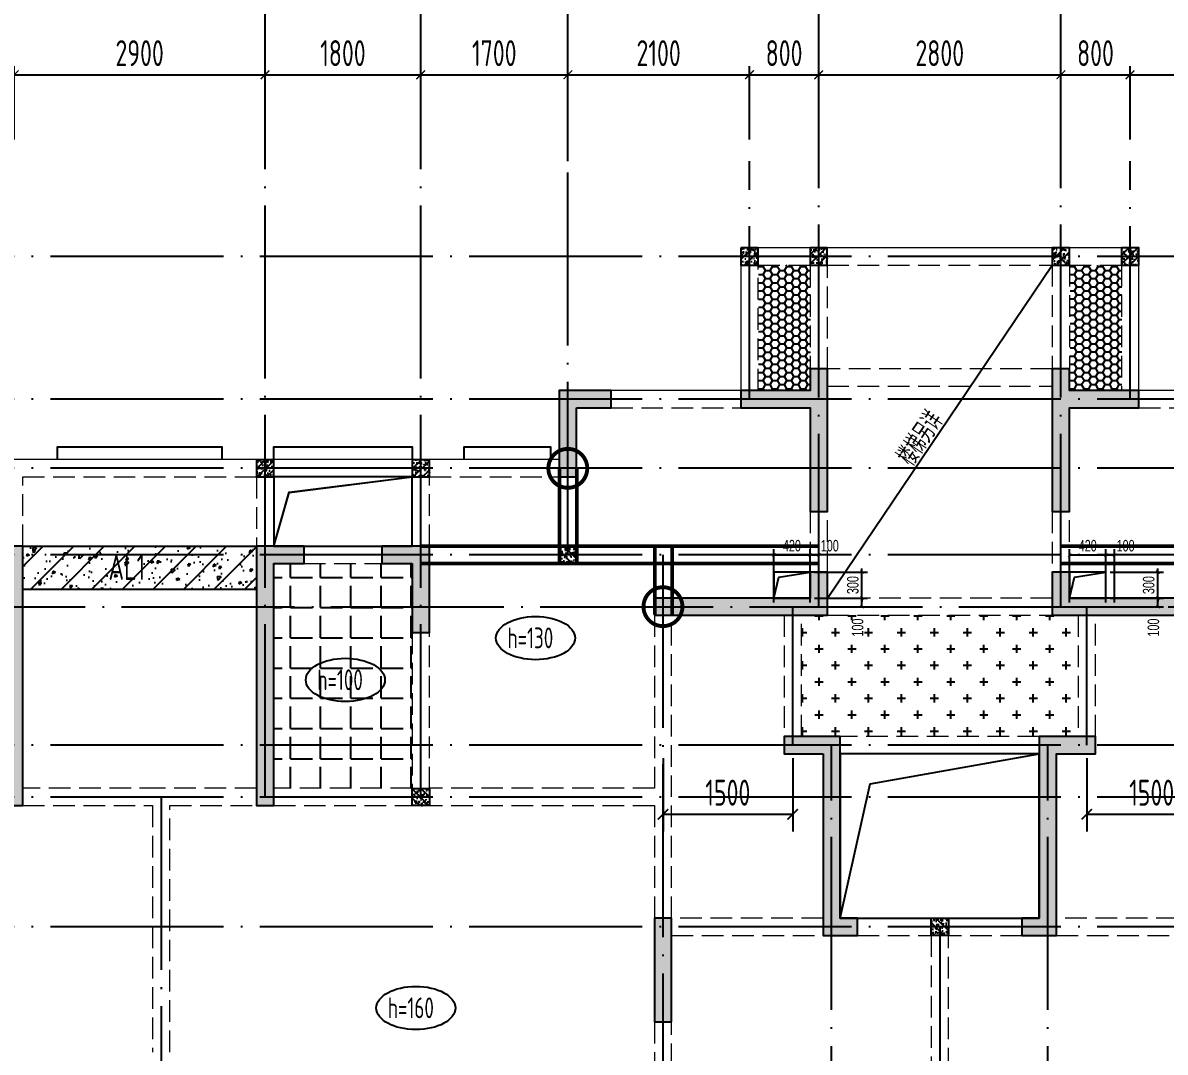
# Model space of a CAD drawing. Extents: x -668857 to 143095, y -247466 to 228182.
# Drawn here: x -186622 to -173417, y -74216 to -62315 of the extents above; entities that cross this region are included whole.
import ezdxf
from ezdxf.enums import TextEntityAlignment as Align

# ---------------------------------------------------------------- set-up
doc = ezdxf.new("R2010")
doc.units = 0
doc.header["$LTSCALE"] = 1000
doc.linetypes.add('DASH', pattern=[0.35, 0.25, -0.1])
doc.linetypes.add('DOTE', pattern=[2.42, 2, -0.2, 0.02, -0.2])
doc.layers.get('0').update_dxf_attribs({"linetype": 'CONTINUOUS'})
doc.layers.get('DEFPOINTS').update_dxf_attribs({"linetype": 'CONTINUOUS'})
doc.layers.add('+公共字体', color=7, linetype='CONTINUOUS', lineweight=20)
for name, color, linetype in [('A-AXIS', 1, 'CONTINUOUS'), ('A-DOTE', 10, 'DOTE'), ('BEAM', 4, 'DASH'), ('ROOF', 183, 'CONTINUOUS'), ('S-B板填充', 251, 'CONTINUOUS'), ('S-B板标注', 3, 'CONTINUOUS'), ('S-B板配筋号', 7, 'CONTINUOUS'), ('S-C承台编号', 6, 'CONTINUOUS'), ('S-D洞口', 4, 'CONTINUOUS'), ('S-D洞口标注', 3, 'CONTINUOUS'), ('S-L主梁线', 4, 'DASH'), ('S-Q墙填充', 252, 'CONTINUOUS'), ('S-Q墙实线', 6, 'CONTINUOUS'), ('S-Q墙标注', 3, 'CONTINUOUS'), ('S-Y一般标注', 3, 'CONTINUOUS'), ('S-板正筋', 2, 'CONTINUOUS'), ('S-构造柱', 212, 'CONTINUOUS'), ('TEXT', 2, 'CONTINUOUS'), ('水平筋标注', 7, 'CONTINUOUS'), ('看线', 251, 'CONTINUOUS')]:
    doc.layers.add(name, color=color, linetype=linetype)
doc.layers.add('配箍校核', color=34, linetype='CONTINUOUS', plot=False)
doc.styles.add('TSSD_DIMENSION', font='Tssdeng.shx', dxfattribs={"width": 0.7, "bigfont": 'tssdchn.shx'})
doc.styles.add('TSSD_REIN', font='tssdeng.shx', dxfattribs={"width": 0.7, "height": 300, "bigfont": 'tssdchn.shx'})
doc.styles.add('结构文字', font='zstxt.shx', dxfattribs={"width": 0.7, "bigfont": 'zshz.shx'})
doc.dimstyles.new('STRUCK', dxfattribs={"dimtxt": 400, "dimasz": 121, "dimexe": 200, "dimexo": 150, "dimgap": 115, "dimtad": 1, "dimdec": 0, "dimdsep": 46, "dimtxsty": '结构文字', "dimblk": 'ARCHTICK', "dimcen": 400, "dimclrd": 3, "dimclre": 3, "dimclrt": 7, "dimadec": 0, "dimazin": 0, "dimtfac": 1, "dimtdec": 0, "dimtix": 1, "dimtmove": 2, "dimatfit": 3, "dimldrblk": '_DIMX', "dimfxl": 0, "dimtolj": 1, "dimtzin": 0, "dimarcsym": 0})
doc.dimstyles.new('STRUCK30', dxfattribs={"dimscale": 0.33333, "dimtxt": 400, "dimasz": 121, "dimexe": 200, "dimexo": 150, "dimgap": 115, "dimtad": 1, "dimdec": 0, "dimdsep": 46, "dimtxsty": '结构文字', "dimblk": 'ARCHTICK', "dimcen": 400, "dimclrd": 3, "dimclre": 3, "dimclrt": 7, "dimadec": 0, "dimazin": 0, "dimtfac": 1, "dimtdec": 0, "dimtix": 1, "dimtmove": 2, "dimatfit": 3, "dimldrblk": '_DIMX', "dimfxl": 0, "dimtolj": 1, "dimtzin": 0, "dimarcsym": 0})
doc.dimstyles.new('TSSD_100_100', dxfattribs={"dimtxt": 300, "dimasz": 100, "dimexe": 100, "dimexo": 250, "dimgap": 100, "dimtad": 1, "dimdec": 0, "dimzin": 0, "dimdsep": 46, "dimtxsty": 'TSSD_DIMENSION', "dimblk": 'ARCHTICK', "dimcen": 0, "dimdle": 100, "dimclrt": 7, "dimadec": 0, "dimazin": 0, "dimtfac": 1, "dimtdec": 0, "dimtix": 1, "dimtmove": 2, "dimatfit": 3, "dimldrblk": 'ARCHTICK', "dimfxl": 0, "dimtolj": 1, "dimtzin": 0, "dimarcsym": 0})

# ---------------------------------------------------------------- blocks, each defined once
blk = doc.blocks.new('_ArchTick')
at = {"color": 0, "linetype": 'ByBlock', "const_width": 0.15}
blk.add_lwpolyline([(-0.5, -0.5), (0.5, 0.5)], dxfattribs=at)
blk = doc.blocks.new('*D108')
at = {"layer": 'DEFPOINTS', "color": 0}
for p in [(31400, 19250), (29600, 18250), (31400, 18250)]:
    blk.add_point(p, dxfattribs=at)
at = {"layer": 'S-Y一般标注', "color": 0, "lineweight": -2}
for p, q in [((29600, 18500), (29600, 19350)), ((31400, 18500), (31400, 19350)), ((29500, 19250), (31500, 19250))]:
    blk.add_line(p, q, dxfattribs=at)
at = {"layer": 'S-Y一般标注', "color": 0, "lineweight": -2, "xscale": 100, "yscale": 100, "zscale": 100, "rotation": 180}
blk.add_blockref('_ArchTick', (29600, 19250), dxfattribs=at)
at = {"layer": 'S-Y一般标注', "color": 0, "lineweight": -2, "xscale": 100, "yscale": 100, "zscale": 100}
blk.add_blockref('_ArchTick', (31400, 19250), dxfattribs=at)
at = {"layer": 'S-Y一般标注', "color": 7, "insert": (30500, 19500), "char_height": 300, "attachment_point": 5, "style": 'TSSD_DIMENSION'}
blk.add_mtext('\\A1;1800', dxfattribs=at)
blk = doc.blocks.new('*D109')
at = {"layer": 'DEFPOINTS', "color": 0}
for p in [(34300, 19250), (31400, 18250), (34300, 18250)]:
    blk.add_point(p, dxfattribs=at)
at = {"layer": 'S-Y一般标注', "color": 0, "lineweight": -2}
for p, q in [((31400, 18500), (31400, 19350)), ((34300, 18500), (34300, 19350)), ((31300, 19250), (34400, 19250))]:
    blk.add_line(p, q, dxfattribs=at)
at = {"layer": 'S-Y一般标注', "color": 0, "lineweight": -2, "xscale": 100, "yscale": 100, "zscale": 100, "rotation": 180}
blk.add_blockref('_ArchTick', (31400, 19250), dxfattribs=at)
at = {"layer": 'S-Y一般标注', "color": 0, "lineweight": -2, "xscale": 100, "yscale": 100, "zscale": 100}
blk.add_blockref('_ArchTick', (34300, 19250), dxfattribs=at)
at = {"layer": 'S-Y一般标注', "color": 7, "insert": (32850, 19500), "char_height": 300, "attachment_point": 5, "style": 'TSSD_DIMENSION'}
blk.add_mtext('\\A1;2900', dxfattribs=at)
blk = doc.blocks.new('*D110')
at = {"layer": 'DEFPOINTS', "color": 0}
for p in [(36100, 19250), (34300, 18250), (36100, 18250)]:
    blk.add_point(p, dxfattribs=at)
at = {"layer": 'S-Y一般标注', "color": 0, "lineweight": -2}
for p, q in [((34300, 18500), (34300, 19350)), ((36100, 18500), (36100, 19350)), ((34200, 19250), (36200, 19250))]:
    blk.add_line(p, q, dxfattribs=at)
at = {"layer": 'S-Y一般标注', "color": 0, "lineweight": -2, "xscale": 100, "yscale": 100, "zscale": 100, "rotation": 180}
blk.add_blockref('_ArchTick', (34300, 19250), dxfattribs=at)
at = {"layer": 'S-Y一般标注', "color": 0, "lineweight": -2, "xscale": 100, "yscale": 100, "zscale": 100}
blk.add_blockref('_ArchTick', (36100, 19250), dxfattribs=at)
at = {"layer": 'S-Y一般标注', "color": 7, "insert": (35200, 19500), "char_height": 300, "attachment_point": 5, "style": 'TSSD_DIMENSION'}
blk.add_mtext('\\A1;1800', dxfattribs=at)
blk = doc.blocks.new('*D111')
at = {"layer": 'DEFPOINTS', "color": 0}
for p in [(37800, 19250), (36100, 18250), (37800, 18250)]:
    blk.add_point(p, dxfattribs=at)
at = {"layer": 'S-Y一般标注', "color": 0, "lineweight": -2}
for p, q in [((36100, 18500), (36100, 19350)), ((37800, 18500), (37800, 19350)), ((36000, 19250), (37900, 19250))]:
    blk.add_line(p, q, dxfattribs=at)
at = {"layer": 'S-Y一般标注', "color": 0, "lineweight": -2, "xscale": 100, "yscale": 100, "zscale": 100, "rotation": 180}
blk.add_blockref('_ArchTick', (36100, 19250), dxfattribs=at)
at = {"layer": 'S-Y一般标注', "color": 0, "lineweight": -2, "xscale": 100, "yscale": 100, "zscale": 100}
blk.add_blockref('_ArchTick', (37800, 19250), dxfattribs=at)
at = {"layer": 'S-Y一般标注', "color": 7, "insert": (36950, 19500), "char_height": 300, "attachment_point": 5, "style": 'TSSD_DIMENSION'}
blk.add_mtext('\\A1;1700', dxfattribs=at)
blk = doc.blocks.new('*D112')
at = {"layer": 'DEFPOINTS', "color": 0}
for p in [(40700, 19250), (39900, 18250), (40700, 18250)]:
    blk.add_point(p, dxfattribs=at)
at = {"layer": 'S-Y一般标注', "color": 0, "lineweight": -2}
for p, q in [((39900, 18500), (39900, 19350)), ((40700, 18500), (40700, 19350)), ((39800, 19250), (40800, 19250))]:
    blk.add_line(p, q, dxfattribs=at)
at = {"layer": 'S-Y一般标注', "color": 0, "lineweight": -2, "xscale": 100, "yscale": 100, "zscale": 100, "rotation": 180}
blk.add_blockref('_ArchTick', (39900, 19250), dxfattribs=at)
at = {"layer": 'S-Y一般标注', "color": 0, "lineweight": -2, "xscale": 100, "yscale": 100, "zscale": 100}
blk.add_blockref('_ArchTick', (40700, 19250), dxfattribs=at)
at = {"layer": 'S-Y一般标注', "color": 7, "insert": (40300, 19500), "char_height": 300, "attachment_point": 5, "style": 'TSSD_DIMENSION'}
blk.add_mtext('\\A1;800', dxfattribs=at)
blk = doc.blocks.new('*D113')
at = {"layer": 'DEFPOINTS', "color": 0}
for p in [(43500, 19250), (40700, 18250), (43500, 18250)]:
    blk.add_point(p, dxfattribs=at)
at = {"layer": 'S-Y一般标注', "color": 0, "lineweight": -2}
for p, q in [((40700, 18500), (40700, 19350)), ((43500, 18500), (43500, 19350)), ((40600, 19250), (43600, 19250))]:
    blk.add_line(p, q, dxfattribs=at)
at = {"layer": 'S-Y一般标注', "color": 0, "lineweight": -2, "xscale": 100, "yscale": 100, "zscale": 100, "rotation": 180}
blk.add_blockref('_ArchTick', (40700, 19250), dxfattribs=at)
at = {"layer": 'S-Y一般标注', "color": 0, "lineweight": -2, "xscale": 100, "yscale": 100, "zscale": 100}
blk.add_blockref('_ArchTick', (43500, 19250), dxfattribs=at)
at = {"layer": 'S-Y一般标注', "color": 7, "insert": (42100, 19500), "char_height": 300, "attachment_point": 5, "style": 'TSSD_DIMENSION'}
blk.add_mtext('\\A1;2800', dxfattribs=at)
blk = doc.blocks.new('*D114')
at = {"layer": 'DEFPOINTS', "color": 0}
for p in [(46400, 19250), (44300, 18250), (46400, 18250)]:
    blk.add_point(p, dxfattribs=at)
at = {"layer": 'S-Y一般标注', "color": 0, "lineweight": -2}
for p, q in [((44300, 18500), (44300, 19350)), ((46400, 18500), (46400, 19350)), ((44200, 19250), (46500, 19250))]:
    blk.add_line(p, q, dxfattribs=at)
at = {"layer": 'S-Y一般标注', "color": 0, "lineweight": -2, "xscale": 100, "yscale": 100, "zscale": 100, "rotation": 180}
blk.add_blockref('_ArchTick', (44300, 19250), dxfattribs=at)
at = {"layer": 'S-Y一般标注', "color": 0, "lineweight": -2, "xscale": 100, "yscale": 100, "zscale": 100}
blk.add_blockref('_ArchTick', (46400, 19250), dxfattribs=at)
at = {"layer": 'S-Y一般标注', "color": 7, "insert": (45742, 19500), "char_height": 300, "attachment_point": 5, "style": 'TSSD_DIMENSION'}
blk.add_mtext('\\A1;2100', dxfattribs=at)
blk = doc.blocks.new('*D132')
at = {"layer": 'DEFPOINTS', "color": 0}
for p in [(39900, 19250), (37800, 18250), (39900, 18250)]:
    blk.add_point(p, dxfattribs=at)
at = {"layer": 'S-Y一般标注', "color": 0, "lineweight": -2}
for p, q in [((37800, 18500), (37800, 19350)), ((39900, 18500), (39900, 19350)), ((37700, 19250), (40000, 19250))]:
    blk.add_line(p, q, dxfattribs=at)
at = {"layer": 'S-Y一般标注', "color": 0, "lineweight": -2, "xscale": 100, "yscale": 100, "zscale": 100, "rotation": 180}
blk.add_blockref('_ArchTick', (37800, 19250), dxfattribs=at)
at = {"layer": 'S-Y一般标注', "color": 0, "lineweight": -2, "xscale": 100, "yscale": 100, "zscale": 100}
blk.add_blockref('_ArchTick', (39900, 19250), dxfattribs=at)
at = {"layer": 'S-Y一般标注', "color": 7, "insert": (38850, 19500), "char_height": 300, "attachment_point": 5, "style": 'TSSD_DIMENSION'}
blk.add_mtext('\\A1;2100', dxfattribs=at)
blk = doc.blocks.new('*D133')
at = {"layer": 'DEFPOINTS', "color": 0}
for p in [(44300, 19250), (43500, 18250), (44300, 18250)]:
    blk.add_point(p, dxfattribs=at)
at = {"layer": 'S-Y一般标注', "color": 0, "lineweight": -2}
for p, q in [((43500, 18500), (43500, 19350)), ((44300, 18500), (44300, 19350)), ((43400, 19250), (44400, 19250))]:
    blk.add_line(p, q, dxfattribs=at)
at = {"layer": 'S-Y一般标注', "color": 0, "lineweight": -2, "xscale": 100, "yscale": 100, "zscale": 100, "rotation": 180}
blk.add_blockref('_ArchTick', (43500, 19250), dxfattribs=at)
at = {"layer": 'S-Y一般标注', "color": 0, "lineweight": -2, "xscale": 100, "yscale": 100, "zscale": 100}
blk.add_blockref('_ArchTick', (44300, 19250), dxfattribs=at)
at = {"layer": 'S-Y一般标注', "color": 7, "insert": (43900, 19500), "char_height": 300, "attachment_point": 5, "style": 'TSSD_DIMENSION'}
blk.add_mtext('\\A1;800', dxfattribs=at)
blk = doc.blocks.new('20210729.03504727')
at = {"layer": '看线', "color": 202, "ltscale": 0.5}
for points in [[(26800, 10800), (26800, 10950), (28700, 10950), (28700, 10800)], [(29300, 10800), (29300, 10950), (30900, 10950), (30900, 10800)], [(31500, 10800), (31500, 10950), (32500, 10950), (32500, 10800)]]:
    blk.add_lwpolyline(points, dxfattribs=at)
blk = doc.blocks.new('*D515')
at = {"layer": 'DEFPOINTS', "color": 0}
for p in [(-174102, -68666), (-173502, -68666), (-174102, -68966)]:
    blk.add_point(p, dxfattribs=at)
at = {"layer": 'S-D洞口标注', "color": 3, "lineweight": -2}
for p, q in [((-174052, -68666), (-173436, -68666)), ((-173502, -68666), (-173502, -68625)), ((-173502, -68966), (-173502, -68666)), ((-174052, -68966), (-173436, -68966)), ((-173502, -68966), (-173502, -69006))]:
    blk.add_line(p, q, dxfattribs=at)
at = {"layer": 'S-D洞口标注', "color": 3, "lineweight": -2, "xscale": 40.33293, "yscale": 40.33293, "zscale": 40.33293}
for p, rotation in [((-173502, -68666), 270), ((-173502, -68966), 90)]:
    blk.add_blockref('_ArchTick', p, dxfattribs=dict(at, rotation=rotation))
at = {"layer": 'S-D洞口标注', "color": 7, "insert": (-173607, -68816), "char_height": 133.3, "attachment_point": 5, "rotation": 90, "style": '结构文字'}
blk.add_mtext('\\A1;300', dxfattribs=at)
blk = doc.blocks.new('_DIMX')
blk.add_line((-150, 0), (150, 0))
at = {"const_width": 50}
blk.add_lwpolyline([(-70, -70), (70, 70)], dxfattribs=at)
blk = doc.blocks.new('*D516')
at = {"layer": 'DEFPOINTS', "color": 0}
for p in [(-174102, -68466), (-174522, -69066), (-174102, -69066)]:
    blk.add_point(p, dxfattribs=at)
at = {"layer": 'S-D洞口标注', "color": 3, "lineweight": -2}
for p, q in [((-174522, -69016), (-174522, -68400)), ((-174102, -69016), (-174102, -68400)), ((-174522, -68466), (-174102, -68466))]:
    blk.add_line(p, q, dxfattribs=at)
at = {"layer": 'S-D洞口标注', "color": 3, "lineweight": -2, "xscale": 40.33293, "yscale": 40.33293, "zscale": 40.33293, "rotation": 180}
blk.add_blockref('_ArchTick', (-174522, -68466), dxfattribs=at)
at = {"layer": 'S-D洞口标注', "color": 3, "lineweight": -2, "xscale": 40.33293, "yscale": 40.33293, "zscale": 40.33293}
blk.add_blockref('_ArchTick', (-174102, -68466), dxfattribs=at)
at = {"layer": 'S-D洞口标注', "color": 7, "insert": (-174312, -68361), "char_height": 133.3, "attachment_point": 5, "style": '结构文字'}
blk.add_mtext('\\A1;420', dxfattribs=at)
blk = doc.blocks.new('*D517')
at = {"layer": 'DEFPOINTS', "color": 0}
for p in [(-174002, -68466), (-174102, -69066), (-174002, -69066)]:
    blk.add_point(p, dxfattribs=at)
at = {"layer": 'S-D洞口标注', "color": 3, "lineweight": -2}
for p, q in [((-174102, -69016), (-174102, -68400)), ((-174002, -69016), (-174002, -68400)), ((-174102, -68466), (-174002, -68466))]:
    blk.add_line(p, q, dxfattribs=at)
at = {"layer": 'S-D洞口标注', "color": 3, "lineweight": -2, "xscale": 40.33293, "yscale": 40.33293, "zscale": 40.33293, "rotation": 180}
blk.add_blockref('_ArchTick', (-174102, -68466), dxfattribs=at)
at = {"layer": 'S-D洞口标注', "color": 3, "lineweight": -2, "xscale": 40.33293, "yscale": 40.33293, "zscale": 40.33293}
blk.add_blockref('_ArchTick', (-174002, -68466), dxfattribs=at)
at = {"layer": 'S-D洞口标注', "color": 7, "insert": (-173874, -68361), "char_height": 133.3, "attachment_point": 5, "style": '结构文字'}
blk.add_mtext('\\A1;100', dxfattribs=at)
blk = doc.blocks.new('*D518')
at = {"layer": 'DEFPOINTS', "color": 0}
for p in [(-174102, -68966), (-173502, -68966), (-174102, -69066)]:
    blk.add_point(p, dxfattribs=at)
at = {"layer": 'S-D洞口标注', "color": 3, "lineweight": -2}
for p, q in [((-174052, -68966), (-173436, -68966)), ((-173502, -69066), (-173502, -68966)), ((-174052, -69066), (-173436, -69066))]:
    blk.add_line(p, q, dxfattribs=at)
at = {"layer": 'S-D洞口标注', "color": 3, "lineweight": -2, "xscale": 40.33293, "yscale": 40.33293, "zscale": 40.33293}
for p, rotation in [((-173502, -68966), 90), ((-173502, -69066), 270)]:
    blk.add_blockref('_ArchTick', p, dxfattribs=dict(at, rotation=rotation))
at = {"layer": 'S-D洞口标注', "color": 7, "insert": (-173552, -69307), "char_height": 133.3, "attachment_point": 5, "rotation": 90, "style": '结构文字'}
blk.add_mtext('\\A1;100', dxfattribs=at)
blk = doc.blocks.new('*D519')
at = {"layer": 'DEFPOINTS', "color": 0}
for p in [(-177522, -68666), (-176922, -68666), (-177522, -68966)]:
    blk.add_point(p, dxfattribs=at)
at = {"layer": 'S-D洞口标注', "color": 3, "lineweight": -2}
for p, q in [((-177472, -68666), (-176856, -68666)), ((-176922, -68666), (-176922, -68625)), ((-176922, -68966), (-176922, -68666)), ((-177472, -68966), (-176856, -68966)), ((-176922, -68966), (-176922, -69006))]:
    blk.add_line(p, q, dxfattribs=at)
at = {"layer": 'S-D洞口标注', "color": 3, "lineweight": -2, "xscale": 40.33293, "yscale": 40.33293, "zscale": 40.33293}
for p, rotation in [((-176922, -68666), 270), ((-176922, -68966), 90)]:
    blk.add_blockref('_ArchTick', p, dxfattribs=dict(at, rotation=rotation))
at = {"layer": 'S-D洞口标注', "color": 7, "insert": (-177027, -68816), "char_height": 133.3, "attachment_point": 5, "rotation": 90, "style": '结构文字'}
blk.add_mtext('\\A1;300', dxfattribs=at)
blk = doc.blocks.new('*D520')
at = {"layer": 'DEFPOINTS', "color": 0}
for p in [(-177522, -68466), (-177942, -69066), (-177522, -69066)]:
    blk.add_point(p, dxfattribs=at)
at = {"layer": 'S-D洞口标注', "color": 3, "lineweight": -2}
for p, q in [((-177942, -69016), (-177942, -68399)), ((-177522, -69016), (-177522, -68399)), ((-177942, -68466), (-177522, -68466))]:
    blk.add_line(p, q, dxfattribs=at)
at = {"layer": 'S-D洞口标注', "color": 3, "lineweight": -2, "xscale": 40.33293, "yscale": 40.33293, "zscale": 40.33293, "rotation": 180}
blk.add_blockref('_ArchTick', (-177942, -68466), dxfattribs=at)
at = {"layer": 'S-D洞口标注', "color": 3, "lineweight": -2, "xscale": 40.33293, "yscale": 40.33293, "zscale": 40.33293}
blk.add_blockref('_ArchTick', (-177522, -68466), dxfattribs=at)
at = {"layer": 'S-D洞口标注', "color": 7, "insert": (-177732, -68361), "char_height": 133.3, "attachment_point": 5, "style": '结构文字'}
blk.add_mtext('\\A1;420', dxfattribs=at)
blk = doc.blocks.new('*D521')
at = {"layer": 'DEFPOINTS', "color": 0}
for p in [(-177422, -68466), (-177522, -69066), (-177422, -69066)]:
    blk.add_point(p, dxfattribs=at)
at = {"layer": 'S-D洞口标注', "color": 3, "lineweight": -2}
for p, q in [((-177522, -69016), (-177522, -68399)), ((-177422, -69016), (-177422, -68399)), ((-177522, -68466), (-177422, -68466))]:
    blk.add_line(p, q, dxfattribs=at)
at = {"layer": 'S-D洞口标注', "color": 3, "lineweight": -2, "xscale": 40.33293, "yscale": 40.33293, "zscale": 40.33293, "rotation": 180}
blk.add_blockref('_ArchTick', (-177522, -68466), dxfattribs=at)
at = {"layer": 'S-D洞口标注', "color": 3, "lineweight": -2, "xscale": 40.33293, "yscale": 40.33293, "zscale": 40.33293}
blk.add_blockref('_ArchTick', (-177422, -68466), dxfattribs=at)
at = {"layer": 'S-D洞口标注', "color": 7, "insert": (-177294, -68361), "char_height": 133.3, "attachment_point": 5, "style": '结构文字'}
blk.add_mtext('\\A1;100', dxfattribs=at)
blk = doc.blocks.new('*D522')
at = {"layer": 'DEFPOINTS', "color": 0}
for p in [(-177522, -68966), (-176922, -68966), (-177522, -69066)]:
    blk.add_point(p, dxfattribs=at)
at = {"layer": 'S-D洞口标注', "color": 3, "lineweight": -2}
for p, q in [((-177472, -68966), (-176856, -68966)), ((-176922, -69066), (-176922, -68966)), ((-177472, -69066), (-176856, -69066))]:
    blk.add_line(p, q, dxfattribs=at)
at = {"layer": 'S-D洞口标注', "color": 3, "lineweight": -2, "xscale": 40.33293, "yscale": 40.33293, "zscale": 40.33293}
for p, rotation in [((-176922, -68966), 90), ((-176922, -69066), 270)]:
    blk.add_blockref('_ArchTick', p, dxfattribs=dict(at, rotation=rotation))
at = {"layer": 'S-D洞口标注', "color": 7, "insert": (-176972, -69307), "char_height": 133.3, "attachment_point": 5, "rotation": 90, "style": '结构文字'}
blk.add_mtext('\\A1;100', dxfattribs=at)
blk = doc.blocks.new('20210803.22403995')
at = {"layer": '+公共字体', "color": 2, "const_width": 45}
for points in [[(-831038, -168387, 1), (-831038, -167937, 1), (-831038, -168387, -1)], [(-829938, -169986, 1), (-829938, -169536, 1), (-829938, -169986, -1)]]:
    blk.add_lwpolyline(points, format="xyb", dxfattribs=at)
blk = doc.blocks.new('20210807.15312446')
at = {"layer": 'S-Q墙填充'}
h = blk.add_hatch(color=252, dxfattribs=at)
h.dxf.hatch_style = 1
h.paths.add_polyline_path([(97216, 67840), (97216, 68190), (97016, 68190), (97016, 67940), (96216, 67940), (96216, 67740), (97016, 67740), (97016, 66540), (97216, 66540)])
h = blk.add_hatch(color=252, dxfattribs=at)
h.dxf.hatch_style = 1
h.paths.add_polyline_path([(99816, 67840), (99816, 66540), (100016, 66540), (100016, 67740), (100815, 67740), (100815, 67940), (100016, 67940), (100016, 68190), (99816, 68190)])
h = blk.add_hatch(color=252, dxfattribs=at)
h.dxf.hatch_style = 1
h.paths.add_polyline_path([(94316, 67740), (94716, 67740), (94716, 67940), (94116, 67940), (94116, 66940), (94316, 66940)])
h = blk.add_hatch(color=252, dxfattribs=at)
h.dxf.hatch_style = 1
h.paths.add_polyline_path([(87916, 66140), (87416, 66140), (87416, 65940), (87716, 65940), (87716, 63140), (87916, 63140)])
h = blk.add_hatch(color=252, dxfattribs=at)
h.dxf.hatch_style = 1
h.paths.add_polyline_path([(90616, 66140), (90616, 63140), (90816, 63140), (90816, 65940), (91166, 65940), (91166, 66140)])
h = blk.add_hatch(color=252, dxfattribs=at)
h.dxf.hatch_style = 1
h.paths.add_polyline_path([(92416, 65940), (92416, 65140), (92616, 65140), (92616, 66140), (92066, 66140), (92066, 65940)])
h = blk.add_hatch(color=252, dxfattribs=at)
h.dxf.hatch_style = 1
h.paths.add_polyline_path([(95216, 65340), (96816, 65340), (97216, 65340), (97216, 65840), (97016, 65840), (97016, 65540), (96816, 65540), (95216, 65540)])
h = blk.add_hatch(color=252, dxfattribs=at)
h.dxf.hatch_style = 1
h.paths.add_polyline_path([(100016, 65540), (100016, 65840), (99816, 65840), (99816, 65340), (100216, 65340), (101816, 65340), (101816, 65540), (100216, 65540)])
h = blk.add_hatch(color=252, dxfattribs=at)
h.dxf.hatch_style = 1
h.paths.add_polyline_path([(97166, 63740), (97166, 61640), (97566, 61640), (97566, 61840), (97366, 61840), (97366, 63940), (96716, 63940), (96716, 63740)])
h = blk.add_hatch(color=252, dxfattribs=at)
h.dxf.hatch_style = 1
h.paths.add_polyline_path([(99666, 61840), (99466, 61840), (99466, 61640), (99866, 61640), (99866, 63740), (100316, 63740), (100316, 63940), (99666, 63940)])
h = blk.add_hatch(color=252, dxfattribs=at)
h.dxf.hatch_style = 1
h.paths.add_polyline_path([(95416, 60640), (95416, 61840), (95216, 61840), (95216, 60640)])
at = {"layer": 'S-D洞口', "color": 5}
for points in [[(90816, 66140), (92416, 66140), (92416, 66940), (90816, 66940), (90816, 66140), (90993, 66762), (92416, 66940)], [(97366, 61840), (99666, 61840), (99666, 63740), (97366, 63740), (97366, 61840), (97712, 63393), (99666, 63740)]]:
    blk.add_lwpolyline(points, dxfattribs=at)
at = {"layer": 'S-L主梁线', "linetype": 'ByBlock', "lineweight": 18}
for p, q in [((96216, 69590), (96216, 67940)), ((97116, 69590), (96216, 69590)), ((99916, 69590), (97116, 69590)), ((100816, 69590), (99916, 69590)), ((100816, 67940), (100816, 69590)), ((96216, 67940), (94716, 67940)), ((102316, 67940), (100816, 67940)), ((90716, 67140), (87716, 67140)), ((92516, 67140), (90716, 67140)), ((94116, 67140), (92516, 67140)), ((90816, 66940), (92416, 66940)), ((90816, 66140), (90816, 66940)), ((92416, 66940), (92416, 66140)), ((92066, 66140), (91166, 66140)), ((97366, 63740), (99666, 63740)), ((98516, 61840), (97566, 61840)), ((99466, 61840), (98516, 61840))]:
    blk.add_line(p, q, dxfattribs=at)
at = {"layer": 'S-L主梁线', "linetype": 'DASH', "lineweight": 18}
for p, q in [((96416, 69390), (97016, 69390)), ((96416, 67940), (96416, 69390)), ((97016, 69390), (97016, 68190)), ((97216, 69390), (99816, 69390)), ((97216, 68190), (97216, 69390)), ((99816, 69390), (99816, 68190)), ((100015, 69390), (100016, 68190)), ((100016, 69390), (100616, 69390)), ((100616, 69390), (100616, 67940)), ((99815, 68190), (97216, 68190)), ((97216, 67990), (99816, 67990)), ((94716, 67740), (96216, 67740)), ((100816, 67740), (102316, 67740)), ((87916, 66940), (90616, 66940)), ((87916, 66140), (87916, 66940)), ((90616, 66940), (90616, 66140)), ((92616, 66940), (94116, 66940)), ((92616, 66140), (92616, 66940)), ((97016, 66540), (97016, 65840)), ((97216, 65840), (97216, 66540)), ((99816, 66540), (99816, 65840)), ((100016, 65840), (100016, 66540)), ((91166, 65940), (92066, 65940)), ((99816, 65540), (97216, 65540)), ((95216, 65340), (95216, 63340)), ((95416, 63240), (95416, 65340)), ((96716, 65340), (96716, 63940)), ((96916, 63940), (96916, 65340)), ((97216, 65340), (99816, 65340)), ((100116, 65340), (100116, 63940)), ((100316, 63940), (100316, 65340)), ((92416, 65140), (92416, 63340)), ((92616, 63340), (92616, 65140)), ((99666, 63940), (97366, 63940)), ((89516, 63340), (87916, 63340)), ((90616, 63340), (89516, 63340)), ((92416, 63340), (90816, 63340)), ((95216, 63340), (92616, 63340)), ((87916, 63140), (89416, 63140)), ((89416, 63140), (89416, 60290)), ((89616, 63140), (90616, 63140)), ((89616, 60290), (89616, 63140)), ((90816, 63140), (92516, 63140)), ((92516, 63140), (95216, 63140)), ((95216, 63140), (95216, 61840)), ((95416, 61840), (95416, 63240)), ((97166, 61840), (95416, 61840)), ((101616, 61840), (99866, 61840)), ((95416, 61640), (97166, 61640)), ((97566, 61640), (98516, 61640)), ((98416, 61640), (98416, 57640)), ((98516, 61640), (99466, 61640)), ((98616, 57640), (98616, 61640)), ((99866, 61640), (101616, 61640)), ((95216, 60640), (95216, 59090)), ((95416, 59090), (95416, 60640))]:
    blk.add_line(p, q, dxfattribs=at)
at = {"layer": 'S-Q墙实线'}
blk.add_lwpolyline([(97216, 67840), (97216, 68190), (97016, 68190), (97016, 67940), (96216, 67940), (96216, 67740), (97016, 67740), (97016, 66540), (97216, 66540), (97216, 67840)], dxfattribs=at)
for points in [[(99816, 67840), (99816, 66540), (100016, 66540), (100016, 67740), (100815, 67740), (100815, 67940), (100016, 67940), (100016, 68190), (99816, 68190)], [(94316, 67740), (94716, 67740), (94716, 67940), (94116, 67940), (94116, 66940), (94316, 66940)], [(87916, 66140), (87416, 66140), (87416, 65940), (87716, 65940), (87716, 63140), (87916, 63140)], [(90616, 66140), (90616, 63140), (90816, 63140), (90816, 65940), (91166, 65940), (91166, 66140)], [(92416, 65940), (92416, 65140), (92616, 65140), (92616, 66140), (92066, 66140), (92066, 65940)], [(95216, 65340), (96816, 65340), (97216, 65340), (97216, 65840), (97016, 65840), (97016, 65540), (96816, 65540), (95216, 65540)], [(100016, 65540), (100016, 65840), (99816, 65840), (99816, 65340), (100216, 65340), (101816, 65340), (101816, 65540), (100216, 65540)], [(97166, 63740), (97166, 61640), (97566, 61640), (97566, 61840), (97366, 61840), (97366, 63940), (96716, 63940), (96716, 63740)], [(99666, 61840), (99466, 61840), (99466, 61640), (99866, 61640), (99866, 63740), (100316, 63740), (100316, 63940), (99666, 63940)], [(95416, 60640), (95416, 61840), (95216, 61840), (95216, 60640)]]:
    blk.add_lwpolyline(points, close=True, dxfattribs=at)
blk = doc.blocks.new('20210730.02141516')
at = {"layer": 'S-构造柱'}
h = blk.add_hatch(dxfattribs=at)
h.set_pattern_fill('ARMORED', color=256, scale=15, angle=-90, style=0)
h.set_pattern_definition([(320, (-154189.41, 3278673.45), (-9.4128202, -107.5890274), [11.25, -123.75]), (265, (-154189.41, 3278673.45), (112.82882, 20.8127), [9, -99]), (10.4514, (-154190.19, 3278664.49), (103.4159313, -86.7764073), [9.5610285, -105.1713168]), (316.1842, (-154159.41, 3278673.45), (-24.827852, -160.0861573), [16.875, -185.625]), (6.6356, (-154161.48, 3278660.11), (146.117681, -140.199406), [14.341543, -157.75695]), (261.1842, (-154159.41, 3278673.45), (146.11779, -140.199292), [13.5, -148.5]), (291, (-154166.91, 3278658.45), (-60.3928336, -89.5360578), [11.25, -123.75]), (236, (-154166.91, 3278658.45), (108.7725068, -36.4972998), [9, -99]), (341.4514, (-154171.94, 3278650.99), (48.3795745, -126.0333943), [9.5610285, -105.1713168]), (307.5, (-154189.41, 3278673.454), (49.93407807, -1.8239783), [0, -97.8, 0, -100.5, 0, -99.375]), (277.5, (-154189.41, 3278673.454), (59.1617568, -39.4604306), [0, -57.3, 0, -95.55, 0, -37.875]), (237.5, (-154189.41, 3278706.904), (-3.38323076, -80.07336543), [0, -37.5, 0, -117, 0, -155.25]), (227.5, (-154189.41, 3278721.904), (15.0157473, -87.4779254), [0, -48.75, 0, -77.7, 0, -110.25]), (315, (-154189.41, 3278673.454), (53.0330086, 53.0330086), [])])
h.paths.add_polyline_path([(200, 200), (200, 0), (0, 0), (0, 200)])
blk.add_lwpolyline([(200, 200), (200, 0), (0, 0), (0, 200)], close=True, dxfattribs=at)
blk = doc.blocks.new('20210809.18285270')
at = {"layer": 'ROOF', "xscale": -1, "rotation": 4.61764226855621e-08}
for p in [(35500, 12550), (36300, 12550), (39100, 12550), (39900, 12550), (29900, 10100), (31700, 10100)]:
    blk.add_blockref('20210730.02141516', p, dxfattribs=at)
at = {"layer": 'ROOF', "rotation": 359.9999999538236}
for p in [(33200, 9100), (37500, 4800)]:
    blk.add_blockref('20210730.02141516', p, dxfattribs=at)
at = {"layer": 'ROOF'}
blk.add_blockref('20210730.02141516', (31500, 6300), dxfattribs=at)
blk = doc.blocks.new('*D468')
at = {"layer": 'DEFPOINTS', "color": 0}
for p in [(-180458, -4859), (-178959, -4859), (-178959, -5659)]:
    blk.add_point(p, dxfattribs=at)
at = {"layer": 'S-Q墙标注', "color": 3, "lineweight": -2}
for p, q in [((-180458, -5009), (-180458, -5859)), ((-178959, -5009), (-178959, -5859)), ((-180458, -5659), (-178959, -5659))]:
    blk.add_line(p, q, dxfattribs=at)
at = {"layer": 'S-Q墙标注', "color": 3, "lineweight": -2, "xscale": 121, "yscale": 121, "zscale": 121, "rotation": 180}
blk.add_blockref('_ArchTick', (-180458, -5659), dxfattribs=at)
at = {"layer": 'S-Q墙标注', "color": 3, "lineweight": -2, "xscale": 121, "yscale": 121, "zscale": 121}
blk.add_blockref('_ArchTick', (-178959, -5659), dxfattribs=at)
at = {"layer": 'S-Q墙标注', "color": 7, "insert": (-179709, -5409), "char_height": 300, "attachment_point": 5, "style": 'TSSD_REIN'}
blk.add_mtext('\\A1;1500', dxfattribs=at)
blk = doc.blocks.new('*D469')
at = {"layer": 'DEFPOINTS', "color": 0}
for p in [(-175559, -4859), (-174059, -4859), (-174059, -5659)]:
    blk.add_point(p, dxfattribs=at)
at = {"layer": 'S-Q墙标注', "color": 3, "lineweight": -2}
for p, q in [((-175559, -5009), (-175559, -5859)), ((-174059, -5009), (-174059, -5859)), ((-175559, -5659), (-174059, -5659))]:
    blk.add_line(p, q, dxfattribs=at)
at = {"layer": 'S-Q墙标注', "color": 3, "lineweight": -2, "xscale": 121, "yscale": 121, "zscale": 121, "rotation": 180}
blk.add_blockref('_ArchTick', (-175559, -5659), dxfattribs=at)
at = {"layer": 'S-Q墙标注', "color": 3, "lineweight": -2, "xscale": 121, "yscale": 121, "zscale": 121}
blk.add_blockref('_ArchTick', (-174059, -5659), dxfattribs=at)
at = {"layer": 'S-Q墙标注', "color": 7, "insert": (-174809, -5409), "char_height": 300, "attachment_point": 5, "style": 'TSSD_REIN'}
blk.add_mtext('\\A1;1500', dxfattribs=at)
blk = doc.blocks.new('20210726.16395156')
at = {"layer": 'A-AXIS'}
for p, q in [((34300, 18249.9), (34300, 21049.9)), ((36100, 18249.9), (36100, 21049.9)), ((37800, 18249.9), (37800, 21049.9)), ((40700, 18249.9), (40700, 21049.9)), ((43500, 18249.9), (43500, 21049.9))]:
    blk.add_line(p, q, dxfattribs=at)
at = {"layer": 'A-DOTE'}
for p, q in [((34300, 10900), (34300, 18249.9)), ((36100, 10900), (36100, 18249.9)), ((37800, 13700), (37800, 18249.9)), ((39900, 15500), (39900, 18249.9)), ((40700, 13100.3), (40700, 18249.9)), ((43500, 13100.3), (43500, 18249.9)), ((44300, 15500), (44300, 18249.9)), ((55600, 17150), (3600, 17150)), ((55600, 15500), (3600, 15500)), ((55600, 14700), (3600, 14700)), ((55600, 13700), (3600, 13700)), ((38900.2, 13700), (38900, 3600)), ((3600, 13100.3), (55600, 13100.3)), ((40400, 11500), (40400, 13100)), ((43800, 11500), (43800, 13100)), ((55600, 11500), (3600, 11500)), ((40850, 3600.2), (40850, 11500)), ((43350, 3600.2), (43350, 11500)), ((55600, 10900), (3600, 10900)), ((33100, 10900), (33100, 3600)), ((55600, 9400), (3600, 9400)), ((42100, 9400), (42100, 3600))]:
    blk.add_line(p, q, dxfattribs=at)
at = {"layer": 'S-Y一般标注'}
for base, p1, p2, picture, middle in [((31400, 19249.9), (29600, 18249.9), (31400, 18249.9), '*D108', (30500, 19499.9)), ((34300, 19249.9), (31400, 18249.9), (34300, 18249.9), '*D109', (32850, 19499.9)), ((36100, 19249.9), (34300, 18249.9), (36100, 18249.9), '*D110', (35200, 19499.9)), ((37800, 19249.9), (36100, 18249.9), (37800, 18249.9), '*D111', (36950, 19499.9)), ((39900, 19249.9), (37800, 18249.9), (39900, 18249.9), '*D132', (38850, 19499.9)), ((40700, 19249.9), (39900, 18249.9), (40700, 18249.9), '*D112', (40300, 19499.9)), ((43500, 19249.9), (40700, 18249.9), (43500, 18249.9), '*D113', (42100, 19499.9)), ((44300, 19249.9), (43500, 18249.9), (44300, 18249.9), '*D133', (43900, 19499.9))]:
    dim = blk.add_linear_dim(base=base, p1=p1, p2=p2, dimstyle='TSSD_100_100', dxfattribs=at)
    dim.commit()
    dim.dimension.update_dxf_attribs({"geometry": picture, "text_midpoint": middle})
dim = blk.add_linear_dim(base=(46400, 19249.9), p1=(44300, 18249.9), p2=(46400, 18249.9), dimstyle='TSSD_100_100', dxfattribs=at)
dim.commit()
dim.dimension.update_dxf_attribs({"geometry": '*D114', "text_midpoint": (45741.9, 19499.9), "dimtype": 160})
blk = doc.blocks.new('20210810.19092027')
at = {"layer": 'S-Q墙标注'}
for base, p1, p2, picture, middle in [((121017.8, 61274), (119518, 62074), (121017.8, 62074), '*D468', (120267.9, 61524)), ((125917.7, 61274), (124417.8, 62074), (125917.7, 62074), '*D469', (125167.7, 61524))]:
    dim = blk.add_linear_dim(base=base, p1=p1, p2=p2, dimstyle='STRUCK', override={"dimtxt": 300, "dimgap": 100, "dimtxsty": 'TSSD_REIN'}, dxfattribs=at)
    dim.commit()
    dim.dimension.update_dxf_attribs({"geometry": picture, "text_midpoint": middle, "insert": (299976.5, 66933)})

msp = doc.modelspace()

# ---------------------------------------------------------------- hatches: boundary and pattern name
at = {"layer": 'BEAM', "linetype": 'ByBlock'}
h = msp.add_hatch(dxfattribs=at)
h.set_pattern_fill('ARMORED', color=252, scale=50, angle=180, style=0)
h.set_pattern_definition([(230, (-404393.57, 1845555.52), (-358.63009, 31.376067), [37.5, -412.5]), (175, (-404393.57, 1845555.52), (69.37567, -376.09607), [30, -330]), (280.4514, (-404423.46, 1845558.14), (-289.25469, -344.71977), [31.870095, -350.571056]), (226.1842, (-404393.57, 1845455.52), (-533.62052, 82.75951), [56.25, -618.75]), (276.6356, (-404438.04, 1845462.4), (-467.33135, -487.05894), [47.80514, -525.8565]), (171.1842, (-404393.57, 1845455.5), (-467.33097, -487.0593), [45, -495]), (201, (-404443.57, 1845480.52), (-298.453526, 201.309445), [37.5, -412.5]), (146, (-404443.57, 1845480.52), (-121.657666, -362.57502), [30, -330]), (251.4514, (-404468.44, 1845497.3), (-420.111314, -161.26525), [31.870095, -350.571056]), (217.5, (-404393.57, 1845555.52), (-6.079928, -166.446927), [0, -326, 0, -335, 0, -331.25]), (187.5, (-404393.57, 1845555.52), (-131.534769, -197.205856), [0, -191, 0, -318.5, 0, -126.25]), (147.5, (-404282.07, 1845555.52), (-266.911218, 11.277436), [0, -125, 0, -390, 0, -517.5]), (137.5, (-404232.07, 1845555.52), (-291.593085, -50.05249), [0, -162.5, 0, -259, 0, -367.5]), (225, (-404393.57, 1845555.52), (176.776695, -176.776695), [])])
h.paths.add_polyline_path([(-183922.44, -68865.78), (-186622.44, -68865.78), (-186622.44, -68365.78), (-183922.44, -68365.78)])
at = {"layer": 'S-B板填充', "linetype": 'ByBlock'}
h = msp.add_hatch(dxfattribs=at)
h.set_pattern_fill('HONEY', color=252, scale=17.142857, style=0)
h.set_pattern_definition([(0, (-122437.64, -249152.24), (81.642857, 47.136514), [54.42857, -108.857143]), (120, (-122437.64, -249152.24), (-81.642847, 47.136531), [54.42857, -108.857143]), (60, (-122437.64, -249152.24), (1e-05, 94.273045), [-108.857143, 54.42857])])
h.paths.add_polyline_path([(-178116.4, -66565.84), (-177516.26, -66565.84), (-177516.26, -65115.84), (-178116.4, -65115.84)])
h = msp.add_hatch(dxfattribs=at)
h.set_pattern_fill('HONEY', color=252, scale=17.142857, style=0)
h.set_pattern_definition([(0, (-118837.83, -249152.105), (81.642857, 47.136514), [54.42857, -108.857143]), (120, (-118837.83, -249152.105), (-81.642847, 47.136531), [54.42857, -108.857143]), (60, (-118837.83, -249152.105), (1e-05, 94.273045), [-108.857143, 54.42857])])
h.paths.add_polyline_path([(-174516.59, -66565.84), (-173916.45, -66565.84), (-173916.45, -65115.7), (-174516.59, -65115.7)])
at = {"layer": 'S-B板填充'}
h = msp.add_hatch(dxfattribs=at)
h.set_pattern_fill('ANGLE', color=252, scale=50, style=0)
h.set_pattern_definition([(0, (-86088.5, -216809.7), (0, 349.25), [254, -95.25]), (90, (-86088.5, -216809.7), (-349.25, 2e-14), [254, -95.25])])
h.paths.add_polyline_path([(-183722.45, -68565.84), (-182122.44, -68565.84), (-182122.44, -71165.84), (-183722.45, -71165.84)])
h = msp.add_hatch(dxfattribs=at)
h.set_pattern_fill('CROSS', color=252, scale=30, style=0)
h.set_pattern_definition([(0, (-90788.5, -216809.7), (190.5, 190.5), [95.25, -285.75]), (90, (-90740.87, -216857.33), (-190.5, 190.5), [95.25, -285.75])])
h.paths.add_polyline_path([(-177622.51, -69165.57), (-174422.56, -69165.57), (-174422.56, -70565.84), (-177622.51, -70565.84)])

# ---------------------------------------------------------------- linework, layer by layer
at = {"layer": 'BEAM', "linetype": 'ByBlock'}
msp.add_lwpolyline([(-183922.44, -68865.78), (-186622.44, -68865.78), (-186622.44, -68365.78), (-183922.44, -68365.78)], close=True, dxfattribs=at)
at = {"layer": 'S-B板标注'}
for centre in [(-180695.52, -69428.2), (-182893.98, -69912.76), (-182079.11, -73705.21)]:
    msp.add_ellipse(centre, major_axis=(-457.33, 0), ratio=0.54724159, dxfattribs=at)
at = {"layer": 'S-B板配筋号', "color": 1}
msp.add_lwpolyline([(-177321.99, -68967.32), (-174722.48, -65117.59)], dxfattribs=at)
at = {"layer": 'S-D洞口', "color": 5}
for points in [[(-183722.44, -68365.84), (-182122.44, -68365.84), (-182122.44, -67565.84), (-183722.44, -67565.84), (-183722.44, -68365.84), (-183544.66, -67743.62), (-182122.44, -67565.84)], [(-177942.44, -68965.56), (-177522.44, -68965.56), (-177522.44, -68665.56), (-177942.44, -68665.56), (-177942.44, -68965.56), (-177884.11, -68723.9), (-177522.44, -68665.56)], [(-174522.44, -68965.57), (-174102.44, -68965.57), (-174102.44, -68665.57), (-174522.44, -68665.57), (-174522.44, -68965.57), (-174464.1, -68723.9), (-174102.44, -68665.57)], [(-177172.44, -72665.84), (-174872.44, -72665.84), (-174872.44, -70765.84), (-177172.44, -70765.84), (-177172.44, -72665.84), (-176825.61, -71112.66), (-174872.44, -70765.84)]]:
    msp.add_lwpolyline(points, dxfattribs=at)
at = {"layer": 'S-板正筋', "color": 5, "linetype": 'DASH', "const_width": 42.86}
for points in [[(-180416.93, -67465.84), (-180416.93, -68565.84)], [(-180216.93, -67465.84), (-180216.93, -68565.84)], [(-177416.92, -68365.84), (-182016.93, -68365.84)], [(-179316.93, -69156.29), (-179316.93, -68365.84)], [(-179116.92, -69156.29), (-179116.92, -68365.84)], [(-174616.94, -68365.84), (-170016.93, -68365.84)], [(-177416.92, -68565.84), (-182016.93, -68565.84)], [(-174616.94, -68565.84), (-170016.93, -68565.84)]]:
    msp.add_lwpolyline(points, dxfattribs=at)

# ---------------------------------------------------------------- block references
msp.add_blockref('20210729.03504727', (-213022.46, -78165.84))
at = {"layer": 'A-DOTE'}
msp.add_blockref('20210726.16395156', (-218122.44, -82165.88), dxfattribs=at)
at = {"layer": 'S-C承台编号'}
msp.add_blockref('20210803.22403995', (650715.7, 100695.69), dxfattribs=at)
at = {"layer": 'S-Q墙填充'}
msp.add_blockref('20210807.15312446', (-274538.08, -134505.38), dxfattribs=at)
at = {"layer": '水平筋标注'}
msp.add_blockref('20210810.19092027', (-298740.27, -132739.83), dxfattribs=at)
at = {"layer": '配箍校核'}
msp.add_blockref('20210809.18285270', (-213622.46, -77666), dxfattribs=at)

# ---------------------------------------------------------------- texts
at = {"layer": 'S-B板标注', "color": 7, "style": 'TSSD_REIN', "width": 0.7}
for s, p in [('h=130', (-181020.21, -69546.34)), ('h=100', (-183218.67, -70030.9)), ('h=160', (-182403.8, -73823.36))]:
    msp.add_text(s, height=240, dxfattribs=at).set_placement(p)
at = {"layer": 'S-B板配筋号', "color": 1, "style": 'TSSD_REIN', "width": 0.7}
msp.add_text('楼梯另详', height=250, rotation=55.970982, dxfattribs=at).set_placement((-176332.3, -67461.2))
at = {"layer": 'TEXT', "color": 1, "style": 'TSSD_REIN', "width": 0.7}
msp.add_text('AL1', height=300, dxfattribs=at).set_placement((-185207.77, -68756.39, 0), align=Align.RIGHT)

# ---------------------------------------------------------------- dimensions: what is measured, and where the dimension line sits
at = {"layer": 'S-D洞口标注'}
for base, p1, p2, picture, middle in [((-177522.44, -68466.16), (-177942.44, -69066.16), (-177522.44, -69065.56), '*D520', (-177732.44, -68361.16)), ((-174102.44, -68466.17), (-174522.44, -69066.17), (-174102.44, -69065.57), '*D516', (-174312.44, -68361.17))]:
    dim = msp.add_linear_dim(base=base, p1=p1, p2=p2, dimstyle='STRUCK30', dxfattribs=at)
    dim.commit()
    dim.dimension.update_dxf_attribs({"geometry": picture, "text_midpoint": middle})
for base, p1, p2, picture, middle in [((-177422.45, -68466.16), (-177522.44, -69065.56), (-177422.45, -69065.56), '*D521', (-177293.56, -68361.16)), ((-174002.45, -68466.17), (-174102.44, -69065.57), (-174002.45, -69065.57), '*D517', (-173873.56, -68361.17))]:
    dim = msp.add_linear_dim(base=base, p1=p1, p2=p2, dimstyle='STRUCK30', dxfattribs=at)
    dim.commit()
    dim.dimension.update_dxf_attribs({"geometry": picture, "text_midpoint": middle, "dimtype": 160})
for base, p1, p2, picture, middle in [((-176922.44, -68665.56), (-177522.44, -68965.56), (-177522.44, -68665.56), '*D519', (-177027.44, -68815.56)), ((-173502.44, -68665.57), (-174102.44, -68965.57), (-174102.44, -68665.57), '*D515', (-173607.43, -68815.57))]:
    dim = msp.add_linear_dim(base=base, p1=p1, p2=p2, angle=90, dimstyle='STRUCK30', dxfattribs=at)
    dim.commit()
    dim.dimension.update_dxf_attribs({"geometry": picture, "text_midpoint": middle})
for base, p1, p2, picture, middle in [((-176922.44, -68965.56), (-177522.44, -69065.56), (-177522.44, -68965.56), '*D522', (-176972.44, -69307.48)), ((-173502.44, -68965.57), (-174102.44, -69065.57), (-174102.44, -68965.57), '*D518', (-173552.44, -69307.49))]:
    dim = msp.add_linear_dim(base=base, p1=p1, p2=p2, angle=90, dimstyle='STRUCK30', dxfattribs=at)
    dim.commit()
    dim.dimension.update_dxf_attribs({"geometry": picture, "text_midpoint": middle, "dimtype": 160})

doc.saveas('drawing.dxf')
